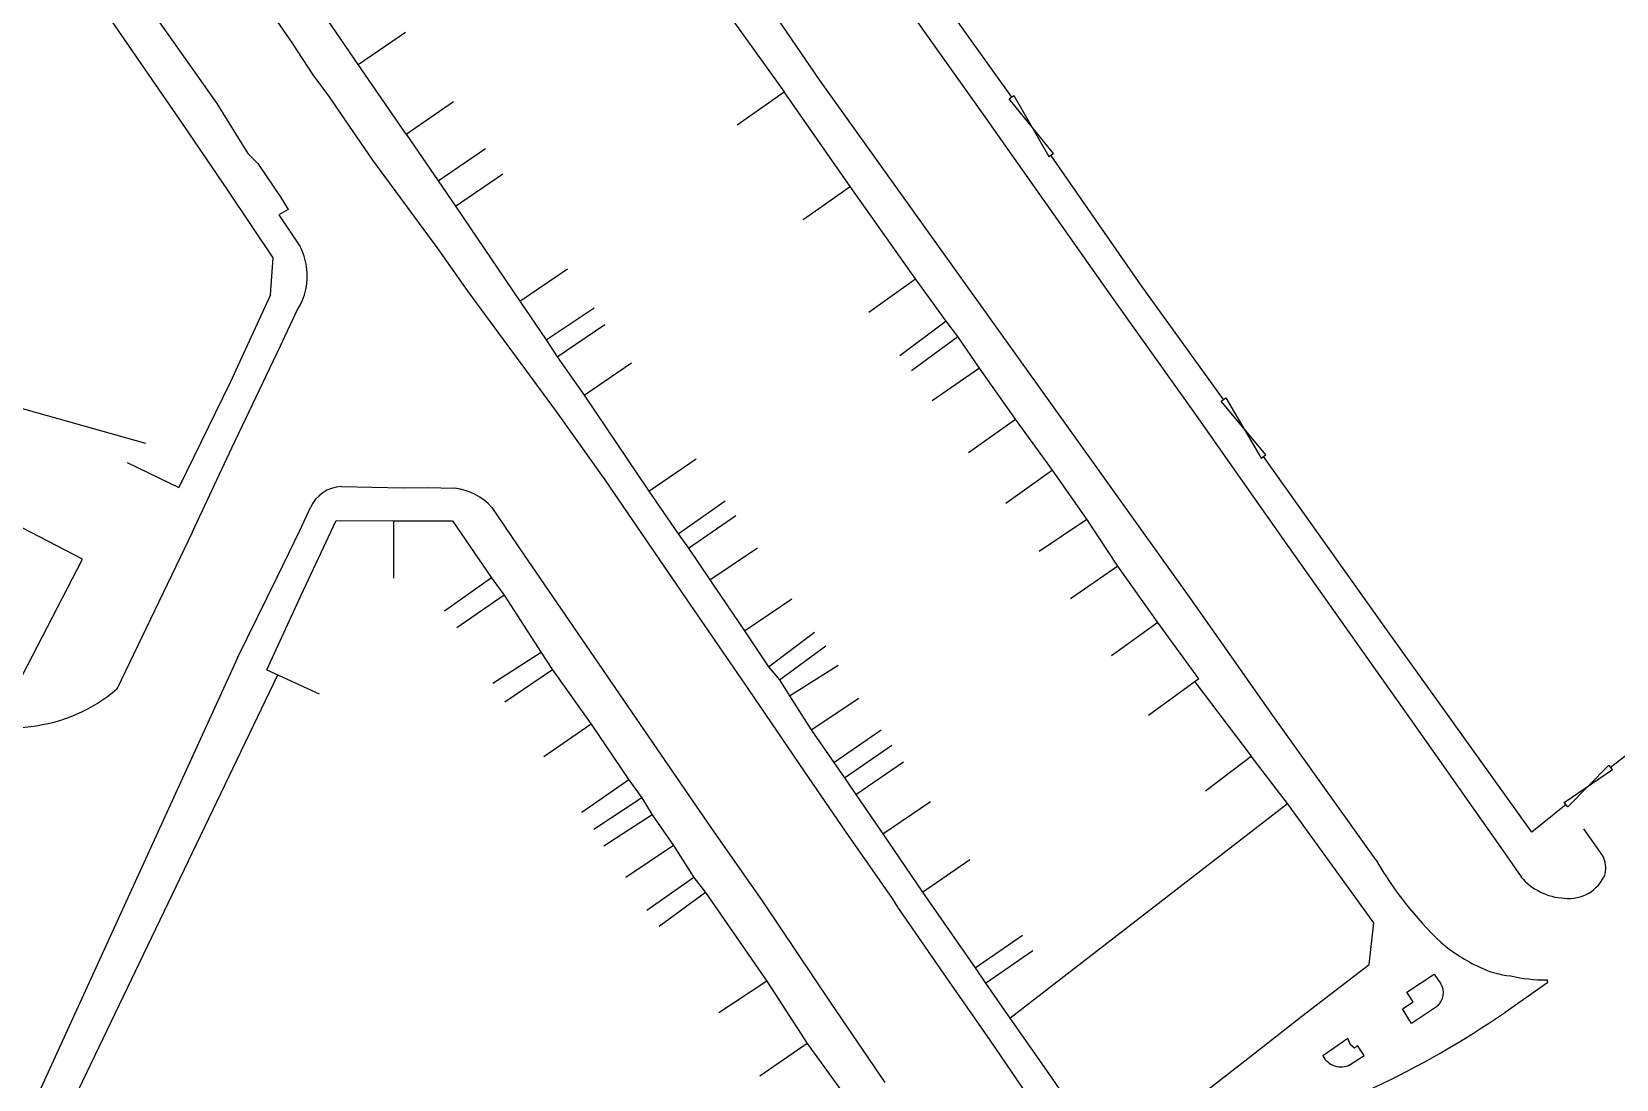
# Model space of a CAD drawing. Header units: metres. Extents: x 320405 to 332543, y 7395686 to 7410003.
# Drawn here: x 325564 to 325701.9, y 7397571.2 to 7397662.4 of the extents above; entities that cross this region are included whole.
import ezdxf

# ---------------------------------------------------------------- set-up
doc = ezdxf.new("R2010")
doc.units = ezdxf.units.M
doc.header["$LTSCALE"] = 10
doc.header["$MEASUREMENT"] = 0
doc.linetypes.add('CONTINUO', pattern=[0])
for name, color, linetype in [('Edificações', 30, 'Continuous'), ('T-ALVENARIA', 45, 'CONTINUO'), ('T-CIMENTADO', 252, 'Continuous'), ('T-GUIA', 230, 'Continuous'), ('T-MURO', 30, 'CONTINUO'), ('T-PORTAO', 45, 'CONTINUO'), ('Vias Primárias', 230, 'Continuous')]:
    doc.layers.add(name, color=color, linetype=linetype)

# ---------------------------------------------------------------- blocks, each defined once
blk = doc.blocks.new('topografia ÁGUA BRANCA - LAPA_X')
at = {"layer": 'T-ALVENARIA', "flags": 128}
for points in [[(152996.28, 253515.42), (153006.6, 253501.01)], [(153025.11, 253474.71), (153017.96, 253484.6), (153010.05, 253495.97)], [(153054.98, 253439.5), (153052.01, 253437.11), (153039.25, 253454.8), (153028.59, 253469.76)], [(153077.4, 253460.19), (153070.22, 253452.41), (153064.61, 253447.19), (153058.84, 253442.75)]]:
    blk.add_lwpolyline(points, dxfattribs=at)
at = {"layer": 'T-CIMENTADO', "flags": 128}
for points in [[(153041.57, 253420.42), (153040.77, 253421.69), (153041.7, 253422.31), (153041.15, 253423.14), (153043.51, 253424.72)], [(153043.51, 253424.72), (153044.11, 253423.89)], [(153043.81, 253421.94), (153041.57, 253420.42)], [(153036.22, 253416.85), (153037.45, 253417.63), (153036.87, 253418.51), (153036.59, 253418.27), (153036.24, 253418.57), (153036.02, 253419.11), (153033.85, 253417.61)]]:
    blk.add_lwpolyline(points, dxfattribs=at)
at = {"layer": 'T-CIMENTADO'}
for centre, radius, start, end in [((153042.76, 253423.1), 1.57, 312.4492, 30.199), ((153035.41, 253418.38), 1.74, 206.3016, 298.0882)]:
    blk.add_arc(centre, radius, start, end, dxfattribs=at)
at = {"layer": 'T-GUIA', "ltscale": 5, "flags": 128}
for points in [[(152894.17, 253563.16), (152901.81, 253552.26), (152909.03, 253541.71), (152915.19, 253532.65), (152922.72, 253521.76), (152929.74, 253511.23), (152937.46, 253500.34), (152940.15, 253495.99)], [(152907.28, 253560.23), (152909.23, 253556.27), (152913.83, 253549.61), (152919.7, 253541.07), (152925.41, 253532.65), (152933.28, 253521.16), (152940.84, 253510.14), (152944, 253505.6), (152945.8, 253502.85), (152947.22, 253500.92)], [(152989.9, 253502.49), (152980.99, 253515.5), (152970.89, 253529.69), (152963.68, 253539.91)], [(152994.08, 253513.67), (152999.06, 253506.63)], [(152999.06, 253506.63), (153004.13, 253499.48)], [(153038.45, 253434.64), (153029.45, 253447.21), (153022.29, 253457.36), (152989.9, 253502.49)], [(152947.22, 253500.92), (152948.22, 253499.48)], [(153004.13, 253499.48), (153007.9, 253494.2)], [(152940.15, 253495.99), (152941.04, 253495.1)], [(152941.04, 253495.1), (152943.03, 253492.15), (152943.66, 253491.12)], [(153007.9, 253494.2), (153015.66, 253483.2), (153022.73, 253473.32)], [(152943.66, 253491.12), (152942.85, 253490.64)], [(153022.73, 253473.32), (153026.56, 253467.86)], [(153026.56, 253467.86), (153030.84, 253461.82), (153041.39, 253446.96), (153049.62, 253435.3), (153051.07, 253433.2)], [(153058.18, 253435.04), (153056.53, 253437.41)], [(153049.72, 253421.43), (153053.41, 253424.03), (153053.35, 253424.25)]]:
    blk.add_lwpolyline(points, dxfattribs=at)
at = {"layer": 'T-GUIA', "ltscale": 5}
for centre, radius, start, end in [((153066.74, 253451.26), 32.82, 210.4411, 226.3784), ((153056.15, 253433.97), 2.29, 347.5524, 27.8263), ((153055.09, 253436.66), 5.31, 220.6872, 267.1664), ((153055.22, 253434.76), 3.43, 263.4626, 337.8235), ((153053.8, 253438.92), 14.98, 229.633, 245.0806), ((153051.1, 253433.04), 8.51, 244.8909, 263.7791), ((153053.03, 253436.39), 12.14, 256.4507, 271.5098), ((153003.5, 253488.36), 81.34, 295.2741, 304.6305)]:
    blk.add_arc(centre, radius, start, end, dxfattribs=at)
at = {"layer": 'T-MURO', "flags": 128}
for points in [[(152953.94, 253497.69), (152949.74, 253503.75), (152946.35, 253508.7), (152943.12, 253513.2), (152940.12, 253517.83), (152936.93, 253522.42), (152934.54, 253526), (152931.31, 253530.63), (152927.38, 253536.43), (152926.51, 253537.69), (152921.83, 253544.59), (152919.61, 253547.87), (152916.76, 253552.02), (152911.82, 253559.23), (152906.28, 253567.14), (152904.49, 253569.72), (152899.05, 253577.97), (152897.06, 253580.83)], [(152942.16, 253483.68), (152942.37, 253486.91), (152938.49, 253492.7), (152934.52, 253498.5), (152928.27, 253507.54), (152924.45, 253513.23), (152921.26, 253517.66), (152916.19, 253524.95), (152912.74, 253529.98), (152907.12, 253538.29), (152902.84, 253544.39), (152901.55, 253546.68), (152896.18, 253554.16), (152891, 253561.67), (152887.55, 253561.78), (152885.39, 253557.59), (152882.04, 253550.44), (152877.49, 253540.51)], [(152977.77, 253514.04), (152980.94, 253509.59), (152986.82, 253501.43)], [(152949.74, 253503.75), (152953.85, 253506.58)], [(152982.72, 253498.56), (152986.82, 253501.43)], [(153023.01, 253450.39), (153019.43, 253455.3), (153015.93, 253460.18), (153013.23, 253464.29), (153010.24, 253468.54), (153006.99, 253472.97), (153003.86, 253477.42), (153001.97, 253480.16), (153000.94, 253481.48), (152998.28, 253485.16), (152992.59, 253493.21), (152986.82, 253501.43)], [(152953.94, 253497.69), (152958.05, 253500.54)], [(152953.94, 253497.69), (152956.72, 253493.62), (152958.22, 253491.43), (152963.85, 253483.16), (152966.16, 253479.8), (152967.12, 253478.34), (152969.45, 253474.99), (152975.09, 253466.65), (152977.67, 253462.95), (152978.57, 253461.68), (152980.43, 253458.93), (152983.44, 253454.49), (152985.54, 253451.37), (152986.51, 253450.24), (152987.39, 253448.85), (152989.26, 253445.89), (152991.26, 253443.05), (152992.17, 253441.73), (152993.18, 253440.28), (152995.53, 253436.84), (152998.98, 253431.79), (153003.58, 253425.19), (153004.49, 253423.88), (153006.6, 253420.84)], [(152956.72, 253493.62), (152960.85, 253496.44)], [(152958.22, 253491.43), (152962.35, 253494.24)], [(152988.5, 253490.33), (152992.59, 253493.21)], [(152963.85, 253483.16), (152967.98, 253485.99)], [(152994.21, 253482.25), (152998.28, 253485.16)], [(152942.16, 253483.68), (152938.64, 253476.03), (152934.21, 253466.88)], [(152966.16, 253479.8), (152970.31, 253482.59)], [(153000.94, 253481.48), (152996.94, 253478.47)], [(152967.12, 253478.34), (152971.26, 253481.14)], [(152997.94, 253477.19), (153001.97, 253480.16)], [(152969.45, 253474.99), (152973.58, 253477.82)], [(153003.86, 253477.42), (152999.76, 253474.56)], [(153002.93, 253470.05), (153006.99, 253472.97)], [(152929.71, 253469.05), (152934.21, 253466.88)], [(152975.09, 253466.65), (152979.21, 253469.48)], [(153010.24, 253468.54), (153006.17, 253465.63)], [(152977.67, 253462.95), (152981.75, 253465.83)], [(152941.89, 253451.03), (152944.84, 253457.48), (152947.89, 253464.04), (152952.89, 253464.03), (152958.03, 253464.04), (152961.43, 253459.07), (152962.53, 253457.57), (152965.76, 253452.59), (152966.74, 253451.09), (152970.13, 253446.34), (152973.41, 253441.52), (152974.54, 253439.95), (152975.44, 253438.47), (152977.31, 253435.79), (152979.08, 253433.03), (152980.1, 253431.73), (152985.44, 253424.02), (152988.13, 253419.88), (152988.97, 253418.58), (152992.96, 253413.12)], [(152952.89, 253464.03), (152952.89, 253459.03)], [(152978.57, 253461.68), (152982.68, 253464.53)], [(153009.09, 253461.48), (153013.23, 253464.29)], [(152980.43, 253458.93), (152984.57, 253461.74)], [(153015.93, 253460.18), (153011.81, 253457.35)], [(152961.43, 253459.07), (152957.35, 253456.18)], [(152962.53, 253457.57), (152958.41, 253454.73)], [(152983.44, 253454.49), (152987.58, 253457.29)], [(153019.43, 253455.3), (153015.38, 253452.37)], [(152985.54, 253451.37), (152989.53, 253454.4)], [(152965.76, 253452.59), (152961.56, 253449.87)], [(152986.51, 253450.24), (152990.54, 253453.22)], [(152941.89, 253451.03), (152946.44, 253448.95)], [(152966.74, 253451.09), (152962.61, 253448.27)], [(152987.39, 253448.85), (152991.61, 253451.53)], [(153023.01, 253450.39), (153018.62, 253447.19)], [(153022.66, 253450.14), (153027.57, 253443.68)], [(152989.26, 253445.89), (152993.42, 253448.67)], [(152970.13, 253446.34), (152966.02, 253443.49)], [(152991.26, 253443.05), (152995.36, 253445.91)], [(152992.17, 253441.73), (152996.28, 253444.58)], [(152993.18, 253440.28), (152997.3, 253443.11)], [(153006.6, 253420.84), (153010.01, 253415.99), (153013.88, 253410.4), (153017.56, 253409.82), (153022.13, 253413.3), (153027.59, 253417.55), (153032.02, 253421.04), (153037.87, 253425.54), (153038.27, 253429.18), (153030.72, 253439.56), (153027.57, 253443.68)], [(153023.6, 253440.64), (153027.57, 253443.68)], [(152973.41, 253441.52), (152969.31, 253438.65)], [(152974.54, 253439.95), (152970.37, 253437.18)], [(152995.53, 253436.84), (152999.66, 253439.67)], [(153006.6, 253420.84), (153030.72, 253439.56)], [(152975.44, 253438.47), (152971.24, 253435.74)], [(152977.31, 253435.79), (152973.16, 253433)], [(152998.98, 253431.79), (153003.1, 253434.63)], [(152979.08, 253433.03), (152975, 253430.13)], [(152980.1, 253431.73), (152976.08, 253428.75)], [(153003.58, 253425.19), (153007.69, 253428.04)], [(153004.49, 253423.88), (153008.6, 253426.72)], [(152985.44, 253424.02), (152981.29, 253421.24)], [(152988.97, 253418.58), (152984.85, 253415.75)]]:
    blk.add_lwpolyline(points, dxfattribs=at)
at = {"layer": 'T-PORTAO', "flags": 128}
for points in [[(153006.39, 253500.86), (153006.81, 253501.15), (153009.85, 253495.83), (153010.26, 253496.11)], [(153024.9, 253474.57), (153025.31, 253474.86), (153028.39, 253469.62), (153028.8, 253469.9)], [(153055.14, 253439.31), (153054.82, 253439.69), (153059.01, 253442.56), (153058.68, 253442.94)]]:
    blk.add_lwpolyline(points, close=True, dxfattribs=at)
at = {"layer": 'Vias Primárias', "ltscale": 5, "flags": 128}
for points in [[(152948.22, 253499.48), (152951, 253495.43), (152956.69, 253487.72), (152959.31, 253484), (152967.02, 253473.57), (152971.27, 253467.63), (152978.38, 253457.27), (152983.81, 253449.4), (152988.69, 253442.24), (152992.24, 253437.08), (152996.35, 253431.22), (152996.82, 253430.48), (153001.33, 253423.99), (153004.87, 253418.9)], [(152942.85, 253490.64), (152944.69, 253487.93)], [(152935.41, 253463.03), (152938.82, 253470.34), (152943.04, 253479.23), (152944.48, 253482.35)], [(152948.32, 253467.01), (152953.72, 253466.9), (152955.8, 253466.93)], [(152955.8, 253466.93), (152958.23, 253466.87)], [(152944.76, 253463.24), (152945.66, 253465.16)], [(152961.45, 253465.2), (152964.2, 253461.14), (152975.83, 253444.21), (152980.6, 253437.29), (152985.02, 253430.99), (152991.01, 253422.1), (152995.74, 253415.2)], [(152939.34, 253452.06), (152942.78, 253459.11), (152944.76, 253463.24)], [(153004.87, 253418.9), (153008.6, 253413.46), (153011.08, 253409.92)]]:
    blk.add_lwpolyline(points, dxfattribs=at)
at = {"layer": 'Vias Primárias', "ltscale": 5}
for centre, radius, start, end in [((152939.49, 253485.25), 5.86, 8.5126, 27.3124), ((152940.08, 253485.25), 5.27, 326.5636, 9.3919), ((152948.53, 253463.87), 3.15, 93.8747, 155.7753), ((152957.55, 253461.64), 5.28, 42.4603, 82.6198)]:
    blk.add_arc(centre, radius, start, end, dxfattribs=at)

msp = doc.modelspace()

# ---------------------------------------------------------------- linework, layer by layer
at = {"layer": 'Edificações'}
for points in [[(325517.59, 7397688.41), (325500, 7397654.41), (325493.53, 7397641.16), (325501.4, 7397637.1), (325532.25, 7397622.51), (325531.35, 7397620.44), (325562.32, 7397604.76), (325568.42, 7397616.54), (325554.15, 7397623.94), (325557.88, 7397631.13), (325573.89, 7397626.62)], [(325566.67, 7397567.44), (325585.42, 7397606.45)]]:
    msp.add_lwpolyline(points, dxfattribs=at)
at = {"layer": 'Vias Primárias'}
msp.add_lwpolyline([(325577.99, 7397618.9), (325571.41, 7397605.21, -0.301811), (325555.84, 7397603.36), (325500, 7397631.54), (325493.67, 7397634.72, -0.379937), (325491.3, 7397642.79), (325496.4, 7397653.63), (325500, 7397661.94)], format="xyb", dxfattribs=at)
msp.add_lwpolyline([(325581.9, 7397607.93), (325564.03, 7397568.81)], dxfattribs=at)

# ---------------------------------------------------------------- block references
at = {"rotation": 359.8966389496373}
msp.add_blockref('topografia ÁGUA BRANCA - LAPA_X', (172185.59, 7144432.18), dxfattribs=at)

doc.saveas('drawing.dxf')
